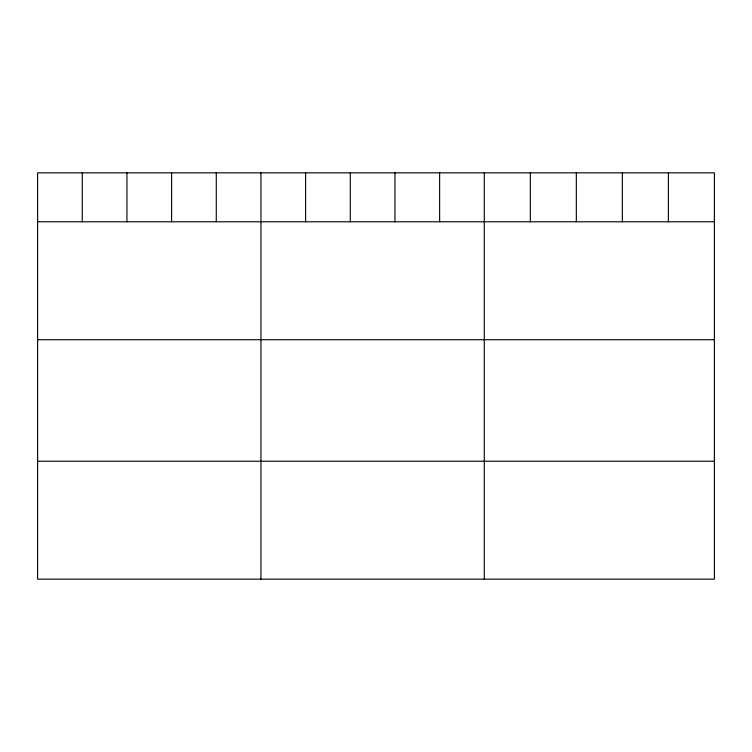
<?xml version="1.0" encoding="UTF-8"?>
<svg xmlns="http://www.w3.org/2000/svg" width="752" height="752" viewBox="0 0 752 752"><rect width="100%" height="100%" fill="white"/><g stroke="black" fill="none" stroke-linecap="round" stroke-linejoin="round"><path stroke-width="1.13" d="M714.4 221.774L714.4 579.162L37.6 579.162L37.6 172.838L714.4 172.838L714.4 221.774L37.6 221.774M37.6 339.716L714.4 339.716M37.6 461.23L714.4 461.23M668.378 172.838L668.378 221.774M622.355 172.838L622.355 221.774M576.333 172.838L576.333 221.774M530.31 172.838L530.31 221.774M484.288 172.838L484.288 579.162M439.619 172.838L439.619 221.774M394.95 172.838L394.95 221.774M350.282 172.838L350.282 221.774M305.613 172.838L305.613 221.774M260.944 172.838L260.944 579.162M216.275 172.838L216.275 221.774M171.606 172.838L171.606 221.774M126.938 172.838L126.938 221.774M82.269 172.838L82.269 221.774"/></g></svg>
